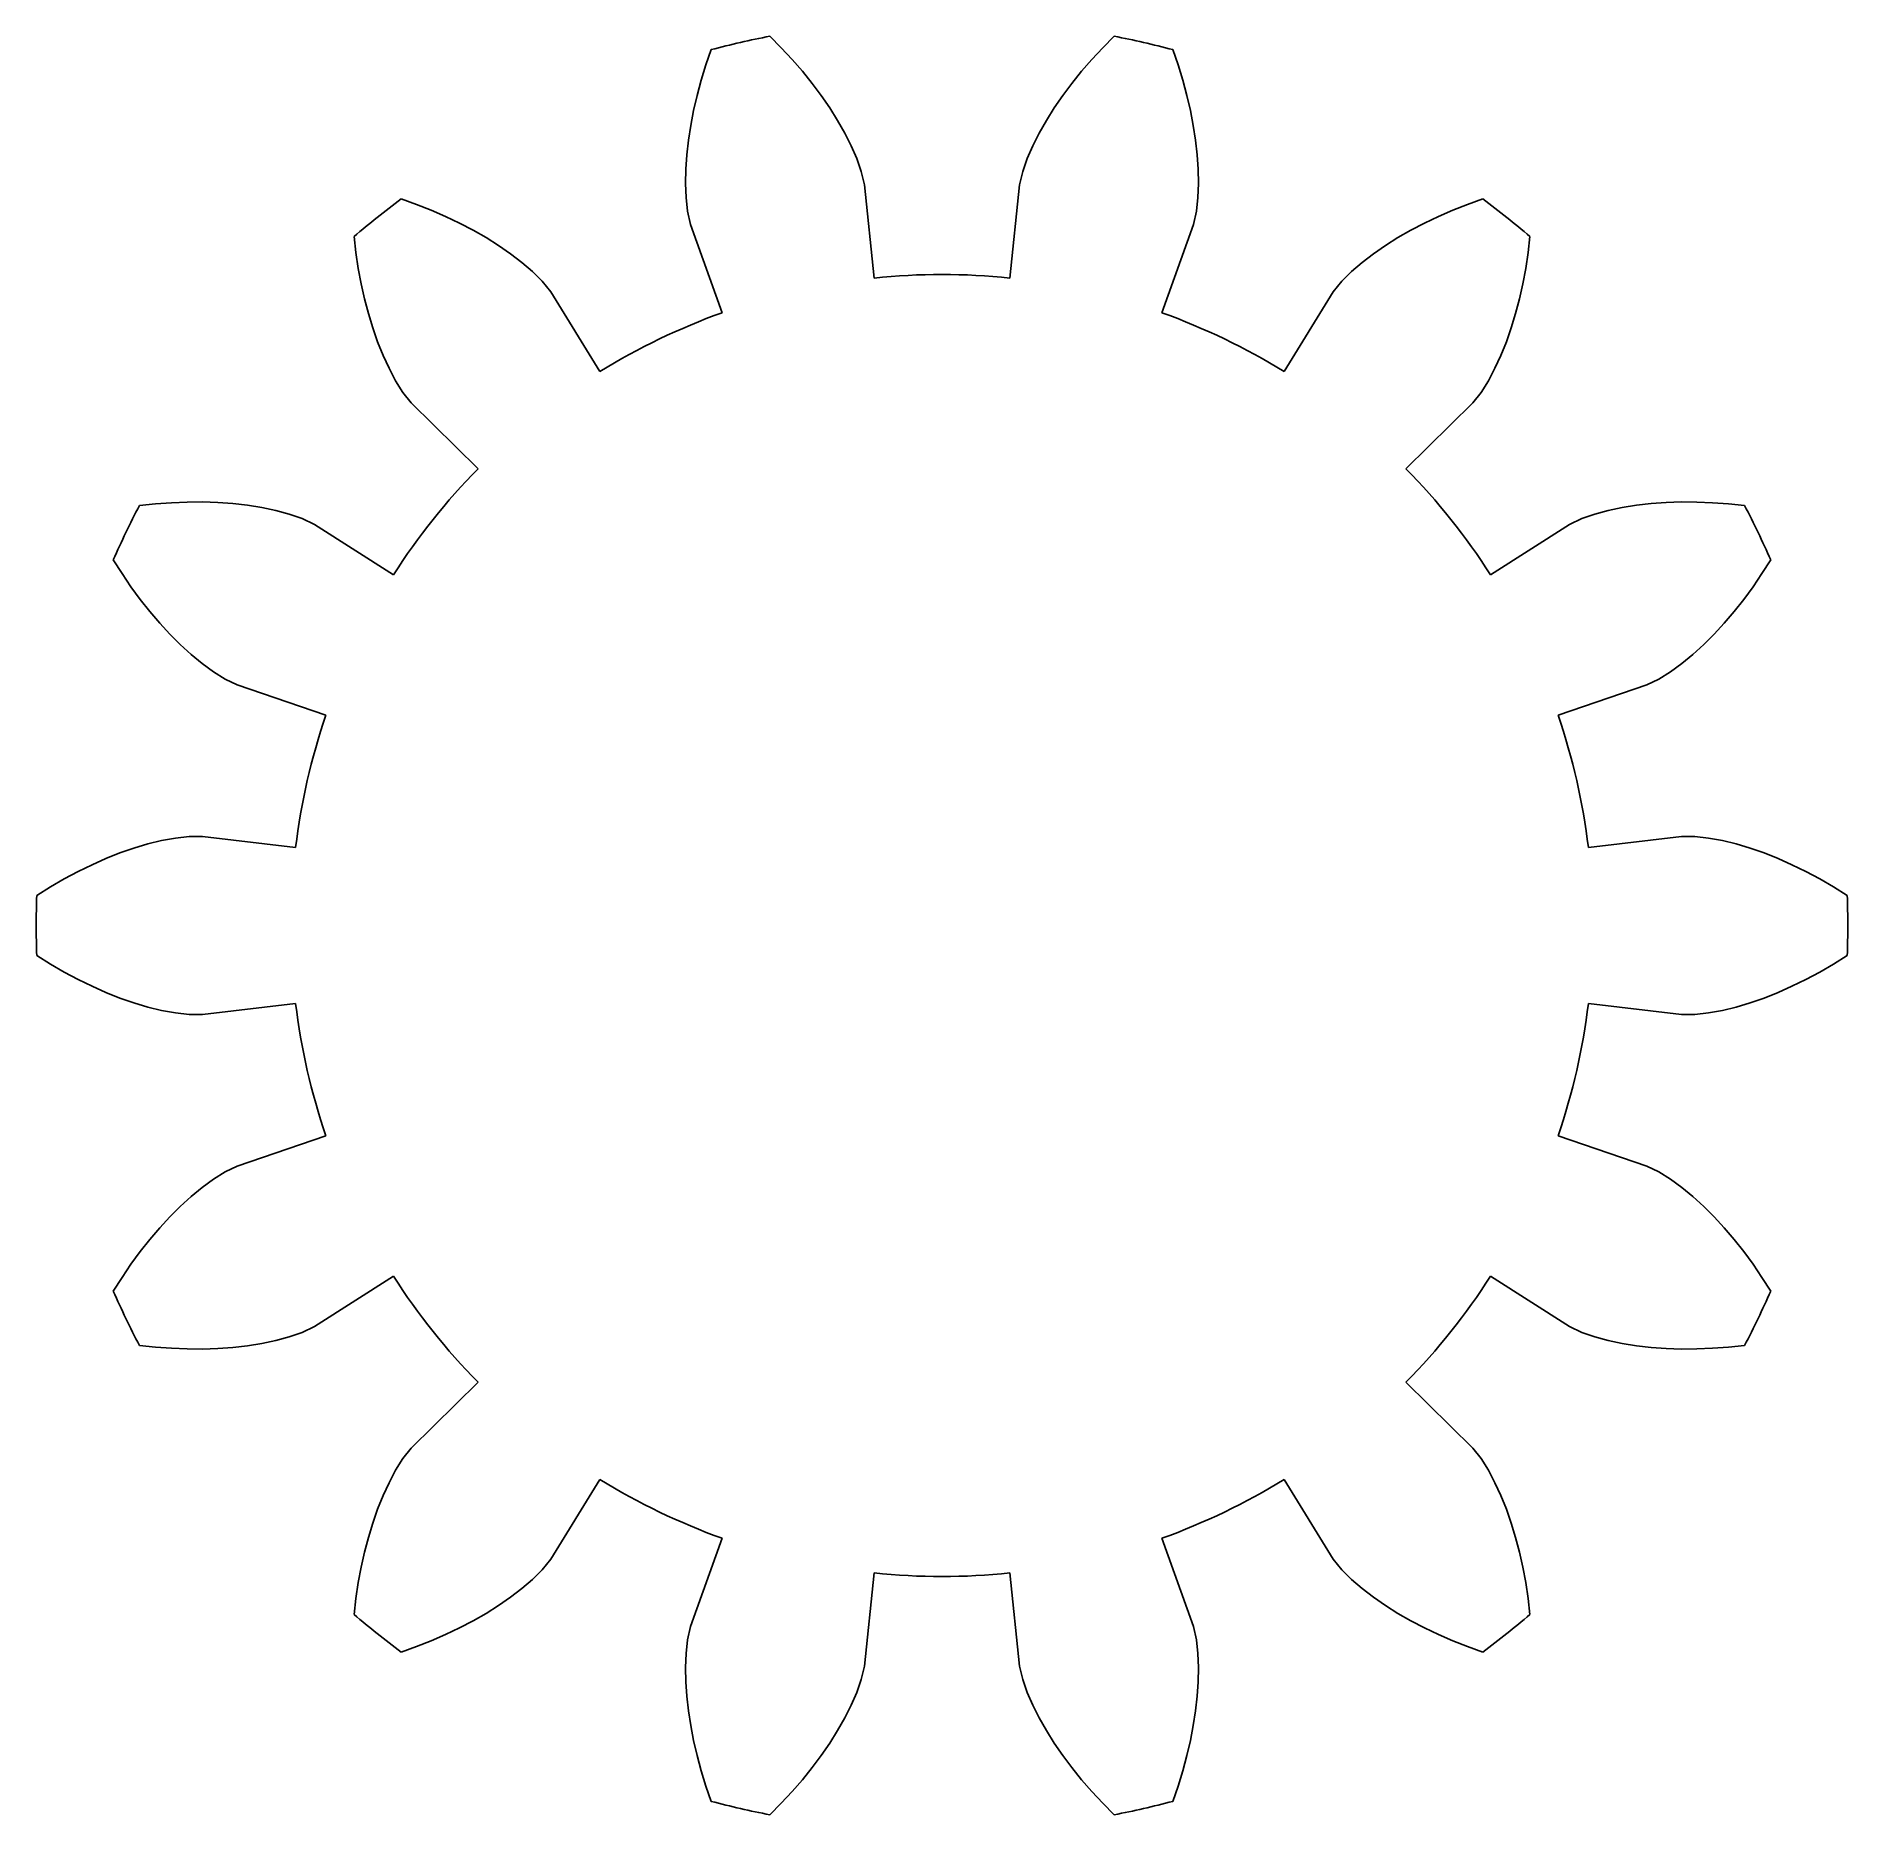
# Model space of a CAD drawing. Extents: x -8 to 8, y -7.9 to 7.9.
import ezdxf

# ---------------------------------------------------------------- set-up
doc = ezdxf.new("R2010")
doc.units = 0

msp = doc.modelspace()

# ---------------------------------------------------------------- linework, layer by layer
at = {"layer": 'PERFIL'}
for p, q in [((-1.419368, 7.752628), (-1.52005, 7.854263)), ((1.52005, 7.854263), (1.419368, 7.752628)), ((-2.038319, 7.735971), (-2.084933, 7.600717)), ((-1.323517, 7.649319), (-1.419368, 7.752628)), ((1.419368, 7.752628), (1.323517, 7.649319)), ((2.084933, 7.600717), (2.038319, 7.735971)), ((-2.084933, 7.600717), (-2.126468, 7.466051)), ((-1.232625, 7.544431), (-1.323517, 7.649319)), ((-1.146842, 7.438055), (-1.232625, 7.544431)), ((1.232625, 7.544431), (1.146842, 7.438055)), ((1.323517, 7.649319), (1.232625, 7.544431)), ((2.126468, 7.466051), (2.084933, 7.600717)), ((-2.126468, 7.466051), (-2.162849, 7.332113)), ((-1.066342, 7.330282), (-1.146842, 7.438055)), ((1.146842, 7.438055), (1.066342, 7.330282)), ((2.162849, 7.332113), (2.126468, 7.466051)), ((-2.162849, 7.332113), (-2.193982, 7.199052)), ((-0.991341, 7.221195), (-1.066342, 7.330282)), ((-0.922108, 7.110873), (-0.991341, 7.221195)), ((0.991341, 7.221195), (0.922108, 7.110873)), ((1.066342, 7.330282), (0.991341, 7.221195)), ((2.193982, 7.199052), (2.162849, 7.332113)), ((-2.219749, 7.067024), (-2.239992, 6.936199)), ((-2.193982, 7.199052), (-2.219749, 7.067024)), ((-0.859002, 6.999385), (-0.922108, 7.110873)), ((0.922108, 7.110873), (0.859002, 6.999385)), ((2.219749, 7.067024), (2.193982, 7.199052)), ((2.239992, 6.936199), (2.219749, 7.067024)), ((-2.239992, 6.936199), (-2.254501, 6.806763)), ((-0.802524, 6.886784), (-0.859002, 6.999385)), ((-0.753443, 6.773096), (-0.802524, 6.886784)), ((0.802524, 6.886784), (0.753443, 6.773096)), ((0.859002, 6.999385), (0.802524, 6.886784)), ((2.254501, 6.806763), (2.239992, 6.936199)), ((-2.254501, 6.806763), (-2.262985, 6.678935)), ((-0.713147, 6.658278), (-0.753443, 6.773096)), ((0.753443, 6.773096), (0.713147, 6.658278)), ((2.262985, 6.678935), (2.254501, 6.806763)), ((-2.262985, 6.678935), (-2.265015, 6.55298)), ((-0.685731, 6.542008), (-0.713147, 6.658278)), ((0.713147, 6.658278), (0.685731, 6.542008)), ((2.265015, 6.55298), (2.262985, 6.678935)), ((-4.642545, 6.369036), (-4.777355, 6.416921)), ((-2.265015, 6.55298), (-2.259907, 6.429255)), ((-2.259907, 6.429255), (-2.246396, 6.308324)), ((-0.599429, 5.71867), (-0.685731, 6.542008)), ((0.685731, 6.542008), (0.599429, 5.71867)), ((2.246396, 6.308324), (2.259907, 6.429255)), ((2.259907, 6.429255), (2.265015, 6.55298)), ((4.777355, 6.416921), (4.642545, 6.369036)), ((-4.511362, 6.317546), (-4.642545, 6.369036)), ((-4.383963, 6.262481), (-4.511362, 6.317546)), ((-4.26052, 6.20386), (-4.383963, 6.262481)), ((-2.246396, 6.308324), (-2.220649, 6.191672)), ((2.220649, 6.191672), (2.246396, 6.308324)), ((4.383963, 6.262481), (4.26052, 6.20386)), ((4.511362, 6.317546), (4.383963, 6.262481)), ((4.642545, 6.369036), (4.511362, 6.317546)), ((-5.192974, 6.085476), (-5.176287, 5.943391)), ((-4.141231, 6.141687), (-4.26052, 6.20386)), ((-4.026326, 6.075945), (-4.141231, 6.141687)), ((-2.220649, 6.191672), (-1.941171, 5.412426)), ((1.941171, 5.412426), (2.220649, 6.191672)), ((4.141231, 6.141687), (4.026326, 6.075945)), ((4.26052, 6.20386), (4.141231, 6.141687)), ((5.176287, 5.943391), (5.192974, 6.085476)), ((-5.176287, 5.943391), (-5.155279, 5.804039)), ((-3.916083, 6.006588), (-4.026326, 6.075945)), ((-3.810854, 5.933521), (-3.916083, 6.006588)), ((-3.711113, 5.856576), (-3.810854, 5.933521)), ((3.810854, 5.933521), (3.711113, 5.856576)), ((3.916083, 6.006588), (3.810854, 5.933521)), ((4.026326, 6.075945), (3.916083, 6.006588)), ((5.155279, 5.804039), (5.176287, 5.943391)), ((-5.155279, 5.804039), (-5.129944, 5.667581)), ((-3.617565, 5.775442), (-3.711113, 5.856576)), ((-3.531442, 5.689479), (-3.617565, 5.775442)), ((3.617565, 5.775442), (3.531442, 5.689479)), ((3.711113, 5.856576), (3.617565, 5.775442)), ((5.129944, 5.667581), (5.155279, 5.804039)), ((-5.129944, 5.667581), (-5.100262, 5.534189)), ((-3.456293, 5.596618), (-3.531442, 5.689479)), ((3.531442, 5.689479), (3.456293, 5.596618)), ((5.100262, 5.534189), (5.129944, 5.667581)), ((-5.100262, 5.534189), (-5.066192, 5.404056)), ((-3.021304, 4.892261), (-3.456293, 5.596618)), ((3.456293, 5.596618), (3.021304, 4.892261)), ((5.066192, 5.404056), (5.100262, 5.534189)), ((-5.066192, 5.404056), (-5.027667, 5.277403)), ((5.027667, 5.277403), (5.066192, 5.404056)), ((-5.027667, 5.277403), (-4.984579, 5.15449)), ((-4.984579, 5.15449), (-4.936761, 5.03564)), ((4.936761, 5.03564), (4.984579, 5.15449)), ((4.984579, 5.15449), (5.027667, 5.277403)), ((-4.936761, 5.03564), (-4.883939, 4.921278)), ((4.883939, 4.921278), (4.936761, 5.03564)), ((-4.883939, 4.921278), (-4.825655, 4.812022)), ((-4.825655, 4.812022), (-4.761012, 4.708929)), ((4.761012, 4.708929), (4.825655, 4.812022)), ((4.825655, 4.812022), (4.883939, 4.921278)), ((-4.761012, 4.708929), (-4.687201, 4.615001)), ((4.687201, 4.615001), (4.761012, 4.708929)), ((-4.687201, 4.615001), (-4.097299, 4.034185)), ((4.097299, 4.034185), (4.687201, 4.615001)), ((-6.94621, 3.723978), (-7.088446, 3.70863)), ((-6.805678, 3.734505), (-6.94621, 3.723978)), ((-6.667003, 3.74017), (-6.805678, 3.734505)), ((-6.53035, 3.740915), (-6.667003, 3.74017)), ((-6.395899, 3.736656), (-6.53035, 3.740915)), ((-6.263849, 3.72728), (-6.395899, 3.736656)), ((-6.13443, 3.712624), (-6.263849, 3.72728)), ((-6.007919, 3.69245), (-6.13443, 3.712624)), ((-5.88467, 3.666401), (-6.007919, 3.69245)), ((6.007919, 3.69245), (5.88467, 3.666401)), ((6.13443, 3.712624), (6.007919, 3.69245)), ((6.263849, 3.72728), (6.13443, 3.712624)), ((6.395899, 3.736656), (6.263849, 3.72728)), ((6.53035, 3.740915), (6.395899, 3.736656)), ((6.667003, 3.74017), (6.53035, 3.740915)), ((6.805678, 3.734505), (6.667003, 3.74017)), ((6.94621, 3.723978), (6.805678, 3.734505)), ((7.088446, 3.70863), (6.94621, 3.723978)), ((-5.765184, 3.633891), (-5.88467, 3.666401)), ((-5.650291, 3.593808), (-5.765184, 3.633891)), ((-5.542293, 3.542749), (-5.650291, 3.593808)), ((-4.844774, 3.09688), (-5.542293, 3.542749)), ((5.542293, 3.542749), (4.844774, 3.09688)), ((5.650291, 3.593808), (5.542293, 3.542749)), ((5.765184, 3.633891), (5.650291, 3.593808)), ((5.88467, 3.666401), (5.765184, 3.633891)), ((-7.319097, 3.229677), (-7.242414, 3.108903)), ((7.242414, 3.108903), (7.319097, 3.229677)), ((-7.242414, 3.108903), (-7.163024, 2.992467)), ((7.163024, 2.992467), (7.242414, 3.108903)), ((-7.163024, 2.992467), (-7.080991, 2.880515)), ((-7.080991, 2.880515), (-6.996372, 2.773211)), ((6.996372, 2.773211), (7.080991, 2.880515)), ((7.080991, 2.880515), (7.163024, 2.992467)), ((-6.996372, 2.773211), (-6.909213, 2.670748)), ((6.909213, 2.670748), (6.996372, 2.773211)), ((-6.909213, 2.670748), (-6.819551, 2.573353)), ((-6.819551, 2.573353), (-6.7274, 2.481307)), ((6.7274, 2.481307), (6.819551, 2.573353)), ((6.819551, 2.573353), (6.909213, 2.670748)), ((-6.7274, 2.481307), (-6.63275, 2.394975)), ((6.63275, 2.394975), (6.7274, 2.481307)), ((-6.63275, 2.394975), (-6.53554, 2.314857)), ((-6.53554, 2.314857), (-6.435623, 2.241708)), ((-6.435623, 2.241708), (-6.332651, 2.176873)), ((6.332651, 2.176873), (6.435623, 2.241708)), ((6.435623, 2.241708), (6.53554, 2.314857)), ((6.53554, 2.314857), (6.63275, 2.394975)), ((-6.332651, 2.176873), (-6.225396, 2.124271)), ((-6.225396, 2.124271), (-5.441905, 1.856923)), ((5.441905, 1.856923), (6.225396, 2.124271)), ((6.225396, 2.124271), (6.332651, 2.176873)), ((-7.260739, 0.640381), (-7.38378, 0.591534)), ((-7.137777, 0.683329), (-7.260739, 0.640381)), ((-7.015042, 0.720045), (-7.137777, 0.683329)), ((-6.892697, 0.750051), (-7.015042, 0.720045)), ((-6.770937, 0.772603), (-6.892697, 0.750051)), ((-6.650032, 0.78634), (-6.770937, 0.772603)), ((-6.530575, 0.787196), (-6.650032, 0.78634)), ((-5.708676, 0.688124), (-6.530575, 0.787196)), ((6.530575, 0.787196), (5.708676, 0.688124)), ((6.650032, 0.78634), (6.530575, 0.787196)), ((6.770937, 0.772603), (6.650032, 0.78634)), ((6.892697, 0.750051), (6.770937, 0.772603)), ((7.015042, 0.720045), (6.892697, 0.750051)), ((7.137777, 0.683329), (7.015042, 0.720045)), ((7.260739, 0.640381), (7.137777, 0.683329)), ((7.38378, 0.591534), (7.260739, 0.640381)), ((-7.506764, 0.537035), (-7.629561, 0.477073)), ((-7.38378, 0.591534), (-7.506764, 0.537035)), ((7.506764, 0.537035), (7.38378, 0.591534)), ((7.629561, 0.477073), (7.506764, 0.537035)), ((-7.874092, 0.341341), (-7.995583, 0.265799)), ((-7.752045, 0.4118), (-7.874092, 0.341341)), ((-7.629561, 0.477073), (-7.752045, 0.4118)), ((7.752045, 0.4118), (7.629561, 0.477073)), ((7.874092, 0.341341), (7.752045, 0.4118)), ((7.995583, 0.265799), (7.874092, 0.341341)), ((-7.995583, -0.265799), (-7.874092, -0.341341)), ((7.874092, -0.341341), (7.995583, -0.265799)), ((-7.874092, -0.341341), (-7.752045, -0.4118)), ((-7.752045, -0.4118), (-7.629561, -0.477073)), ((-7.629561, -0.477073), (-7.506764, -0.537035)), ((7.506764, -0.537035), (7.629561, -0.477073)), ((7.629561, -0.477073), (7.752045, -0.4118)), ((7.752045, -0.4118), (7.874092, -0.341341)), ((-7.506764, -0.537035), (-7.38378, -0.591534)), ((-7.38378, -0.591534), (-7.260739, -0.640381)), ((7.260739, -0.640381), (7.38378, -0.591534)), ((7.38378, -0.591534), (7.506764, -0.537035)), ((-7.260739, -0.640381), (-7.137777, -0.683329)), ((-7.137777, -0.683329), (-7.015042, -0.720045)), ((-7.015042, -0.720045), (-6.892697, -0.750051)), ((-6.892697, -0.750051), (-6.770937, -0.772603)), ((-6.770937, -0.772603), (-6.650032, -0.78634)), ((-6.650032, -0.78634), (-6.530575, -0.787196)), ((-6.530575, -0.787196), (-5.708676, -0.688124)), ((5.708676, -0.688124), (6.530575, -0.787196)), ((6.530575, -0.787196), (6.650032, -0.78634)), ((6.650032, -0.78634), (6.770937, -0.772603)), ((6.770937, -0.772603), (6.892697, -0.750051)), ((6.892697, -0.750051), (7.015042, -0.720045)), ((7.015042, -0.720045), (7.137777, -0.683329)), ((7.137777, -0.683329), (7.260739, -0.640381)), ((-5.441905, -1.856923), (-6.225396, -2.124271)), ((6.225396, -2.124271), (5.441905, -1.856923)), ((-6.332651, -2.176873), (-6.435623, -2.241708)), ((-6.225396, -2.124271), (-6.332651, -2.176873)), ((6.332651, -2.176873), (6.225396, -2.124271)), ((6.435623, -2.241708), (6.332651, -2.176873)), ((-6.63275, -2.394975), (-6.7274, -2.481307)), ((-6.53554, -2.314857), (-6.63275, -2.394975)), ((-6.435623, -2.241708), (-6.53554, -2.314857)), ((6.53554, -2.314857), (6.435623, -2.241708)), ((6.63275, -2.394975), (6.53554, -2.314857)), ((6.7274, -2.481307), (6.63275, -2.394975)), ((-6.7274, -2.481307), (-6.819551, -2.573353)), ((6.819551, -2.573353), (6.7274, -2.481307)), ((-6.909213, -2.670748), (-6.996372, -2.773211)), ((-6.819551, -2.573353), (-6.909213, -2.670748)), ((6.909213, -2.670748), (6.819551, -2.573353)), ((6.996372, -2.773211), (6.909213, -2.670748)), ((-6.996372, -2.773211), (-7.080991, -2.880515)), ((7.080991, -2.880515), (6.996372, -2.773211)), ((-7.163024, -2.992467), (-7.242414, -3.108903)), ((-7.080991, -2.880515), (-7.163024, -2.992467)), ((7.163024, -2.992467), (7.080991, -2.880515)), ((7.242414, -3.108903), (7.163024, -2.992467)), ((-7.242414, -3.108903), (-7.319097, -3.229677)), ((-5.542293, -3.542749), (-4.844774, -3.09688)), ((4.844774, -3.09688), (5.542293, -3.542749)), ((7.319097, -3.229677), (7.242414, -3.108903)), ((-6.007919, -3.69245), (-5.88467, -3.666401)), ((-5.88467, -3.666401), (-5.765184, -3.633891)), ((-5.765184, -3.633891), (-5.650291, -3.593808)), ((-5.650291, -3.593808), (-5.542293, -3.542749)), ((5.542293, -3.542749), (5.650291, -3.593808)), ((5.650291, -3.593808), (5.765184, -3.633891)), ((5.765184, -3.633891), (5.88467, -3.666401)), ((5.88467, -3.666401), (6.007919, -3.69245)), ((-7.088446, -3.70863), (-6.94621, -3.723978)), ((-6.94621, -3.723978), (-6.805678, -3.734505)), ((-6.805678, -3.734505), (-6.667003, -3.74017)), ((-6.667003, -3.74017), (-6.53035, -3.740915)), ((-6.53035, -3.740915), (-6.395899, -3.736656)), ((-6.395899, -3.736656), (-6.263849, -3.72728)), ((-6.263849, -3.72728), (-6.13443, -3.712624)), ((-6.13443, -3.712624), (-6.007919, -3.69245)), ((6.007919, -3.69245), (6.13443, -3.712624)), ((6.13443, -3.712624), (6.263849, -3.72728)), ((6.263849, -3.72728), (6.395899, -3.736656)), ((6.395899, -3.736656), (6.53035, -3.740915)), ((6.53035, -3.740915), (6.667003, -3.74017)), ((6.667003, -3.74017), (6.805678, -3.734505)), ((6.805678, -3.734505), (6.94621, -3.723978)), ((6.94621, -3.723978), (7.088446, -3.70863)), ((-4.097299, -4.034185), (-4.687201, -4.615001)), ((4.687201, -4.615001), (4.097299, -4.034185)), ((-4.687201, -4.615001), (-4.761012, -4.708929)), ((4.761012, -4.708929), (4.687201, -4.615001)), ((-4.761012, -4.708929), (-4.825655, -4.812022)), ((4.825655, -4.812022), (4.761012, -4.708929)), ((-4.883939, -4.921278), (-4.936761, -5.03564)), ((-4.825655, -4.812022), (-4.883939, -4.921278)), ((-3.456293, -5.596618), (-3.021304, -4.892261)), ((3.021304, -4.892261), (3.456293, -5.596618)), ((4.883939, -4.921278), (4.825655, -4.812022)), ((4.936761, -5.03564), (4.883939, -4.921278)), ((-4.936761, -5.03564), (-4.984579, -5.15449)), ((4.984579, -5.15449), (4.936761, -5.03564)), ((-5.027667, -5.277403), (-5.066192, -5.404056)), ((-4.984579, -5.15449), (-5.027667, -5.277403)), ((5.027667, -5.277403), (4.984579, -5.15449)), ((5.066192, -5.404056), (5.027667, -5.277403)), ((-5.066192, -5.404056), (-5.100262, -5.534189)), ((-1.941171, -5.412426), (-2.220649, -6.191672)), ((2.220649, -6.191672), (1.941171, -5.412426)), ((5.100262, -5.534189), (5.066192, -5.404056)), ((-5.100262, -5.534189), (-5.129944, -5.667581)), ((-3.531442, -5.689479), (-3.456293, -5.596618)), ((3.456293, -5.596618), (3.531442, -5.689479)), ((5.129944, -5.667581), (5.100262, -5.534189)), ((-5.129944, -5.667581), (-5.155279, -5.804039)), ((-3.617565, -5.775442), (-3.531442, -5.689479)), ((-0.685731, -6.542008), (-0.599429, -5.71867)), ((0.599429, -5.71867), (0.685731, -6.542008)), ((3.531442, -5.689479), (3.617565, -5.775442)), ((5.155279, -5.804039), (5.129944, -5.667581)), ((-5.155279, -5.804039), (-5.176287, -5.943391)), ((-3.810854, -5.933521), (-3.711113, -5.856576)), ((-3.711113, -5.856576), (-3.617565, -5.775442)), ((3.617565, -5.775442), (3.711113, -5.856576)), ((3.711113, -5.856576), (3.810854, -5.933521)), ((5.176287, -5.943391), (5.155279, -5.804039)), ((-5.176287, -5.943391), (-5.192974, -6.085476)), ((-4.141231, -6.141687), (-4.026326, -6.075945)), ((-4.026326, -6.075945), (-3.916083, -6.006588)), ((-3.916083, -6.006588), (-3.810854, -5.933521)), ((3.810854, -5.933521), (3.916083, -6.006588)), ((3.916083, -6.006588), (4.026326, -6.075945)), ((4.026326, -6.075945), (4.141231, -6.141687)), ((5.192974, -6.085476), (5.176287, -5.943391)), ((-4.383963, -6.262481), (-4.26052, -6.20386)), ((-4.26052, -6.20386), (-4.141231, -6.141687)), ((-2.220649, -6.191672), (-2.246396, -6.308324)), ((2.246396, -6.308324), (2.220649, -6.191672)), ((4.141231, -6.141687), (4.26052, -6.20386)), ((4.26052, -6.20386), (4.383963, -6.262481)), ((-4.777355, -6.416921), (-4.642545, -6.369036)), ((-4.642545, -6.369036), (-4.511362, -6.317546)), ((-4.511362, -6.317546), (-4.383963, -6.262481)), ((-2.246396, -6.308324), (-2.259907, -6.429255)), ((2.259907, -6.429255), (2.246396, -6.308324)), ((4.383963, -6.262481), (4.511362, -6.317546)), ((4.511362, -6.317546), (4.642545, -6.369036)), ((4.642545, -6.369036), (4.777355, -6.416921)), ((-2.259907, -6.429255), (-2.265015, -6.55298)), ((-2.265015, -6.55298), (-2.262985, -6.678935)), ((-0.713147, -6.658278), (-0.685731, -6.542008)), ((0.685731, -6.542008), (0.713147, -6.658278)), ((2.265015, -6.55298), (2.259907, -6.429255)), ((2.262985, -6.678935), (2.265015, -6.55298)), ((-2.262985, -6.678935), (-2.254501, -6.806763)), ((-0.753443, -6.773096), (-0.713147, -6.658278)), ((0.713147, -6.658278), (0.753443, -6.773096)), ((2.254501, -6.806763), (2.262985, -6.678935)), ((-2.254501, -6.806763), (-2.239992, -6.936199)), ((-0.802524, -6.886784), (-0.753443, -6.773096)), ((0.753443, -6.773096), (0.802524, -6.886784)), ((2.239992, -6.936199), (2.254501, -6.806763)), ((-2.239992, -6.936199), (-2.219749, -7.067024)), ((-0.922108, -7.110873), (-0.859002, -6.999385)), ((-0.859002, -6.999385), (-0.802524, -6.886784)), ((0.802524, -6.886784), (0.859002, -6.999385)), ((0.859002, -6.999385), (0.922108, -7.110873)), ((2.219749, -7.067024), (2.239992, -6.936199)), ((-2.219749, -7.067024), (-2.193982, -7.199052)), ((-2.193982, -7.199052), (-2.162849, -7.332113)), ((-0.991341, -7.221195), (-0.922108, -7.110873)), ((0.922108, -7.110873), (0.991341, -7.221195)), ((2.162849, -7.332113), (2.193982, -7.199052)), ((2.193982, -7.199052), (2.219749, -7.067024)), ((-2.162849, -7.332113), (-2.126468, -7.466051)), ((-1.146842, -7.438055), (-1.066342, -7.330282)), ((-1.066342, -7.330282), (-0.991341, -7.221195)), ((0.991341, -7.221195), (1.066342, -7.330282)), ((1.066342, -7.330282), (1.146842, -7.438055)), ((2.126468, -7.466051), (2.162849, -7.332113)), ((-2.126468, -7.466051), (-2.084933, -7.600717)), ((-1.232625, -7.544431), (-1.146842, -7.438055)), ((1.146842, -7.438055), (1.232625, -7.544431)), ((2.084933, -7.600717), (2.126468, -7.466051)), ((-2.084933, -7.600717), (-2.038319, -7.735971)), ((-1.419368, -7.752628), (-1.323517, -7.649319)), ((-1.323517, -7.649319), (-1.232625, -7.544431)), ((1.232625, -7.544431), (1.323517, -7.649319)), ((1.323517, -7.649319), (1.419368, -7.752628)), ((2.038319, -7.735971), (2.084933, -7.600717)), ((-1.52005, -7.854263), (-1.419368, -7.752628)), ((1.419368, -7.752628), (1.52005, -7.854263))]:
    msp.add_line(p, q, dxfattribs=at)
for radius, start, end in [(8, 100.95315, 104.761136), (8, 75.238864, 79.04685), (8, 126.667436, 130.475422), (8, 49.524578, 53.332564), (5.75, 84.016131, 95.983869), (5.75, 109.730417, 121.698154), (5.75, 58.301846, 70.269583), (5.75, 135.444703, 147.41244), (5.75, 32.58756, 44.555297), (8, 152.381721, 156.189707), (8, 23.810293, 27.618279), (5.75, 161.158988, 173.126726), (5.75, 6.873274, 18.841012), (8, 178.096007, 181.903993), (8, 358.096007, 1.903993), (5.75, 186.873274, 198.841012), (5.75, 341.158988, 353.126726), (5.75, 212.58756, 224.555297), (5.75, 315.444703, 327.41244), (8, 203.810293, 207.618279), (8, 332.381721, 336.189707), (5.75, 238.301846, 250.269583), (5.75, 289.730417, 301.698154), (5.75, 264.016131, 275.983869), (8, 229.524578, 233.332564), (8, 306.667436, 310.475422), (8, 255.238864, 259.04685), (8, 280.95315, 284.761136)]:
    msp.add_arc((0, 0), radius, start, end, dxfattribs=at)

doc.saveas('drawing.dxf')
